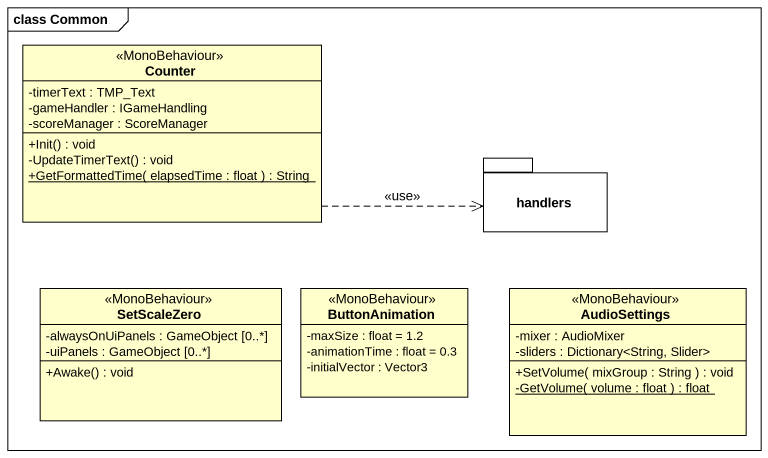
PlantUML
@startuml
mainframe class Common
hide circle
hide empty members
skinparam classAttributeIconSize 0
class Counter <<MonoBehaviour>> {
  -timerText : TMP_Text
  -gameHandler : IGameHandling
  -scoreManager : ScoreManager
  +Init() : void
  -UpdateTimerText() : void
  {static} +GetFormattedTime( elapsedTime : float ) : String
}
package handlers {
}
class SetScaleZero <<MonoBehaviour>> {
  -alwaysOnUiPanels : GameObject [0..*]
  -uiPanels : GameObject [0..*]
  +Awake() : void
}
class ButtonAnimation <<MonoBehaviour>> {
  -maxSize : float = 1.2
  -animationTime : float = 0.3
  -initialVector : Vector3
}
class AudioSettings <<MonoBehaviour>> {
  -mixer : AudioMixer
  -sliders : Dictionary<String, Slider>
  +SetVolume( mixGroup : String ) : void
  {static} -GetVolume( volume : float ) : float
}
Counter .right.> handlers : <<use>>
@enduml
